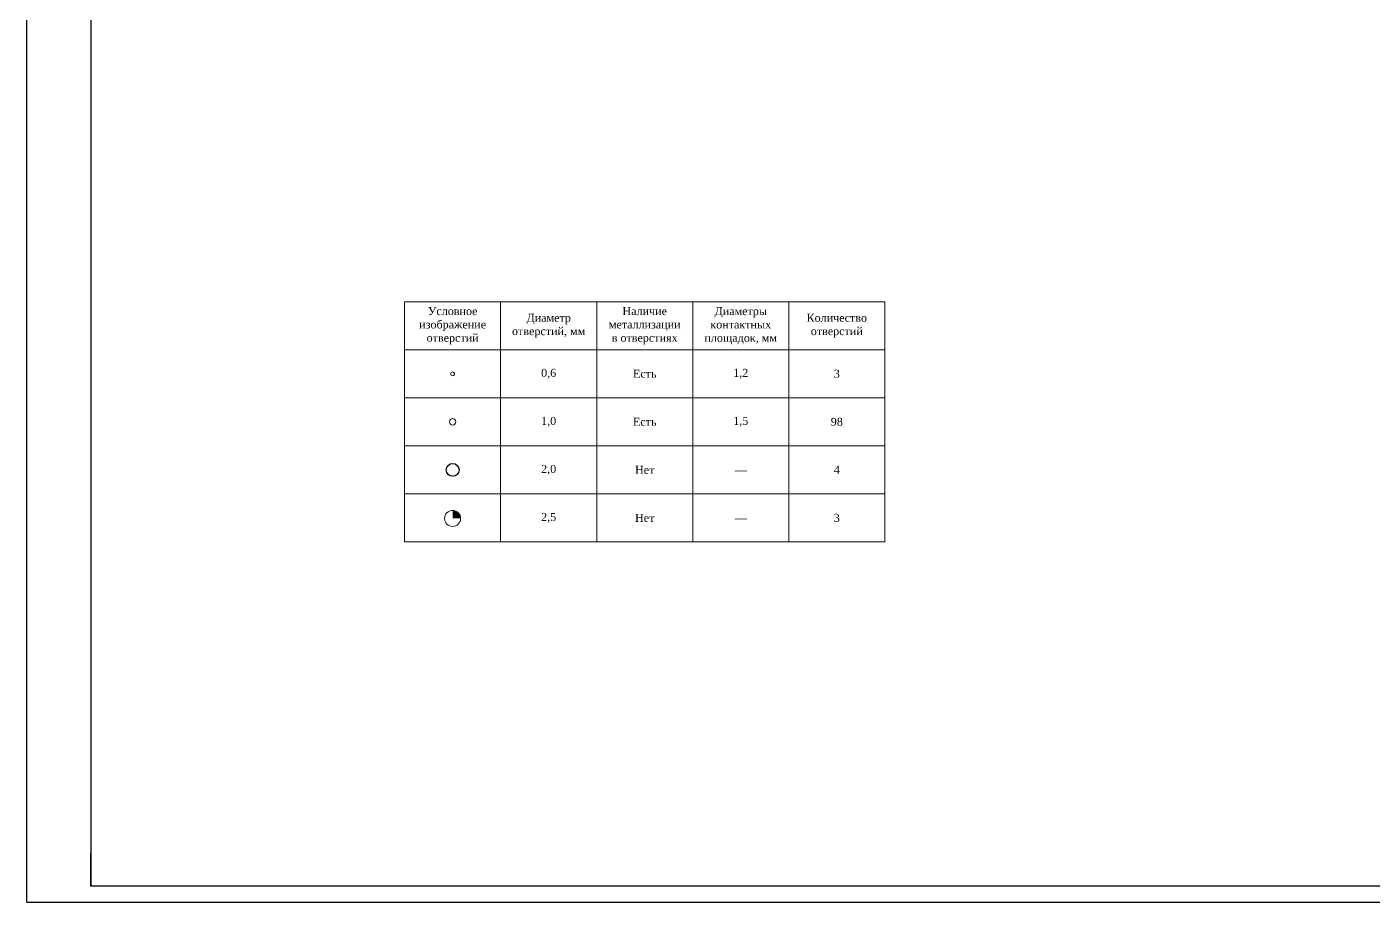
# Model space of a CAD drawing. Header units: millimetres. Extents: x 10 to 851, y 10 to 604.
# Drawn here: x 10 to 430.5, y 10 to 283.2 of the extents above; entities that cross this region are included whole.
import ezdxf

# ---------------------------------------------------------------- set-up
doc = ezdxf.new("R2010")
doc.units = ezdxf.units.MM
doc.header["$LTSCALE"] = 0.025
doc.layers.add('0 Size', color=7, linetype='Continuous', lineweight=0)
doc.layers.add('Элементы', color=7, linetype='Continuous', lineweight=0)
doc.layers.add('DRILL_TOP', color=11, linetype='Continuous')
doc.styles.get("Standard").update_dxf_attribs({"font": 'times.ttf'})

# ---------------------------------------------------------------- blocks, each defined once
blk = doc.blocks.new('*U86')
at = {"layer": 'Элементы'}
h = blk.add_hatch(color=256, dxfattribs=at)
h.dxf.hatch_style = 1
h.paths.add_polyline_path([(0, 2.5), (0, 0), (2.5, 0, 0.414214)])
blk.add_circle((0, 0), 2.5, dxfattribs=at)
blk = doc.blocks.new('*U88')
at = {"layer": 'Элементы', "color": 0, "linetype": 'ByBlock', "lineweight": -2, "transparency": 16777216}
blk.add_blockref('*U86', (0, 0), dxfattribs=at)

msp = doc.modelspace()

# ---------------------------------------------------------------- linework, layer by layer
for p, q in [((10, 10), (10, 604)), ((30, 599), (30, 15)), ((30, 15), (30, 25.145)), ((846, 15), (30, 15)), ((10, 10), (851, 10))]:
    msp.add_line(p, q)
at = {"layer": '0 Size'}
for points in [[(127.978, 197.431), (157.978, 197.431), (157.978, 182.431), (127.978, 182.431)], [(157.978, 197.431), (187.978, 197.431), (187.978, 182.431), (157.978, 182.431)], [(187.978, 197.431), (217.978, 197.431), (217.978, 182.431), (187.978, 182.431)], [(217.978, 197.431), (247.978, 197.431), (247.978, 182.431), (217.978, 182.431)], [(247.978, 197.431), (277.978, 197.431), (277.978, 182.431), (247.978, 182.431)], [(127.978, 182.431), (157.978, 182.431), (157.978, 167.431), (127.978, 167.431)], [(157.978, 182.431), (187.978, 182.431), (187.978, 167.431), (157.978, 167.431)], [(187.978, 182.431), (217.978, 182.431), (217.978, 167.431), (187.978, 167.431)], [(217.978, 182.431), (247.978, 182.431), (247.978, 167.431), (217.978, 167.431)], [(247.978, 182.431), (277.978, 182.431), (277.978, 167.431), (247.978, 167.431)], [(127.978, 167.431), (157.978, 167.431), (157.978, 152.431), (127.978, 152.431)], [(157.978, 167.431), (187.978, 167.431), (187.978, 152.431), (157.978, 152.431)], [(187.978, 167.431), (217.978, 167.431), (217.978, 152.431), (187.978, 152.431)], [(217.978, 167.431), (247.978, 167.431), (247.978, 152.431), (217.978, 152.431)], [(247.978, 167.431), (277.978, 167.431), (277.978, 152.431), (247.978, 152.431)], [(127.978, 152.431), (157.978, 152.431), (157.978, 137.431), (127.978, 137.431)], [(157.978, 152.431), (187.978, 152.431), (187.978, 137.431), (157.978, 137.431)], [(187.978, 152.431), (217.978, 152.431), (217.978, 137.431), (187.978, 137.431)], [(217.978, 152.431), (247.978, 152.431), (247.978, 137.431), (217.978, 137.431)], [(247.978, 152.431), (277.978, 152.431), (277.978, 137.431), (247.978, 137.431)], [(127.978, 137.431), (157.978, 137.431), (157.978, 122.431), (127.978, 122.431)], [(157.978, 137.431), (187.978, 137.431), (187.978, 122.431), (157.978, 122.431)], [(187.978, 137.431), (217.978, 137.431), (217.978, 122.431), (187.978, 122.431)], [(217.978, 137.431), (247.978, 137.431), (247.978, 122.431), (217.978, 122.431)], [(247.978, 137.431), (277.978, 137.431), (277.978, 122.431), (247.978, 122.431)]]:
    msp.add_lwpolyline(points, close=True, dxfattribs=at)
for centre, radius in [((142.978, 174.931), 0.6), ((142.978, 159.931), 1), ((142.978, 144.931), 2)]:
    msp.add_circle(centre, radius, dxfattribs=at)
at = {"layer": 'DRILL_TOP', "color": 18, "true_color": 0x000000}
msp.add_circle((142.978, 144.931), 2, dxfattribs=at)

# ---------------------------------------------------------------- block references
at = {"layer": 'Элементы'}
msp.add_blockref('*U88', (142.978, 129.782), dxfattribs=at)

# ---------------------------------------------------------------- texts
at = {"layer": '0 Size', "char_height": 2.5, "attachment_point": 5}
for s, insert in [('\\pxqc;Условное изображение отверстий', (142.978, 189.936)), ('\\pxqc;Диаметр отверстий, мм', (172.978, 189.936)), ('\\pxqc;Наличие металлизации \\Pв отверстиях', (202.978, 189.936)), ('\\pxqc;Диаметры контактных площадок, мм', (232.978, 189.936)), ('\\pxqc;Количество отверстий', (262.978, 189.936)), ('\\pxqc;0,6', (172.978, 174.936)), ('\\pxqc;Есть', (202.978, 174.936)), ('\\pxqc;1,2', (232.978, 174.936)), ('\\pxqc;3', (262.978, 174.936)), ('\\pxqc;1,0', (172.978, 159.936)), ('\\pxqc;Есть', (202.978, 159.936)), ('\\pxqc;1,5', (232.978, 159.936)), ('\\pxqc;98', (262.978, 159.936)), ('\\pxqc;2,0', (172.978, 144.936)), ('\\pxqc;Нет', (202.978, 144.936)), ('\\pxqc;—', (232.978, 144.936)), ('\\pxqc;4', (262.978, 144.936)), ('\\pxqc;2,5', (172.978, 129.936)), ('\\pxqc;Нет', (202.978, 129.936)), ('\\pxqc;3', (262.978, 129.936)), ('\\pxqc;—', (232.978, 129.936))]:
    msp.add_mtext_dynamic_manual_height_columns(s, width=30, gutter_width=12.5, heights=[15], dxfattribs=dict(at, insert=insert))

doc.saveas('drawing.dxf')
